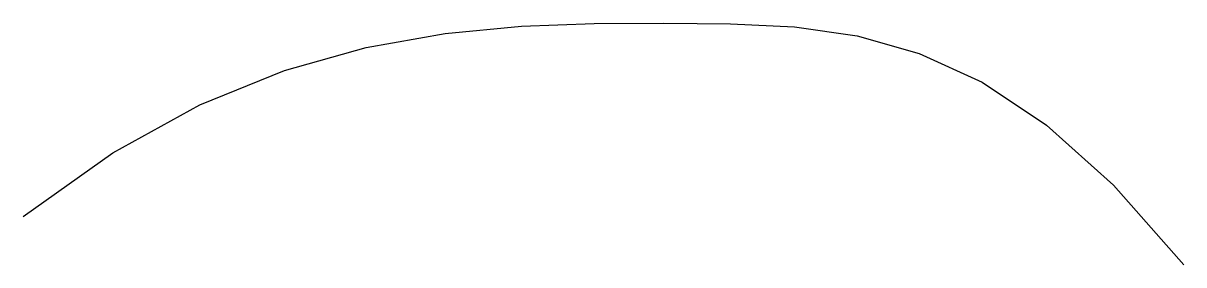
# Model space of a CAD drawing. Extents: x 15 to 63, y 8 to 18.
import ezdxf

# ---------------------------------------------------------------- set-up
doc = ezdxf.new("R2010")
doc.units = 0
doc.layers.get('0').update_dxf_attribs({"linetype": 'CONTINUOUS'})

msp = doc.modelspace()

# ---------------------------------------------------------------- linework, layer by layer
msp.add_lwpolyline([(15, 10), (18.702, 12.641), (22.305, 14.625), (25.802, 16.047), (29.188, 17), (32.456, 17.578), (35.602, 17.875), (38.618, 17.984), (41.5, 18), (44.249, 17.98), (46.898, 17.844), (49.489, 17.473), (52.062, 16.75), (54.659, 15.559), (57.32, 13.781), (60.087, 11.301), (63, 8)])

doc.saveas('drawing.dxf')
